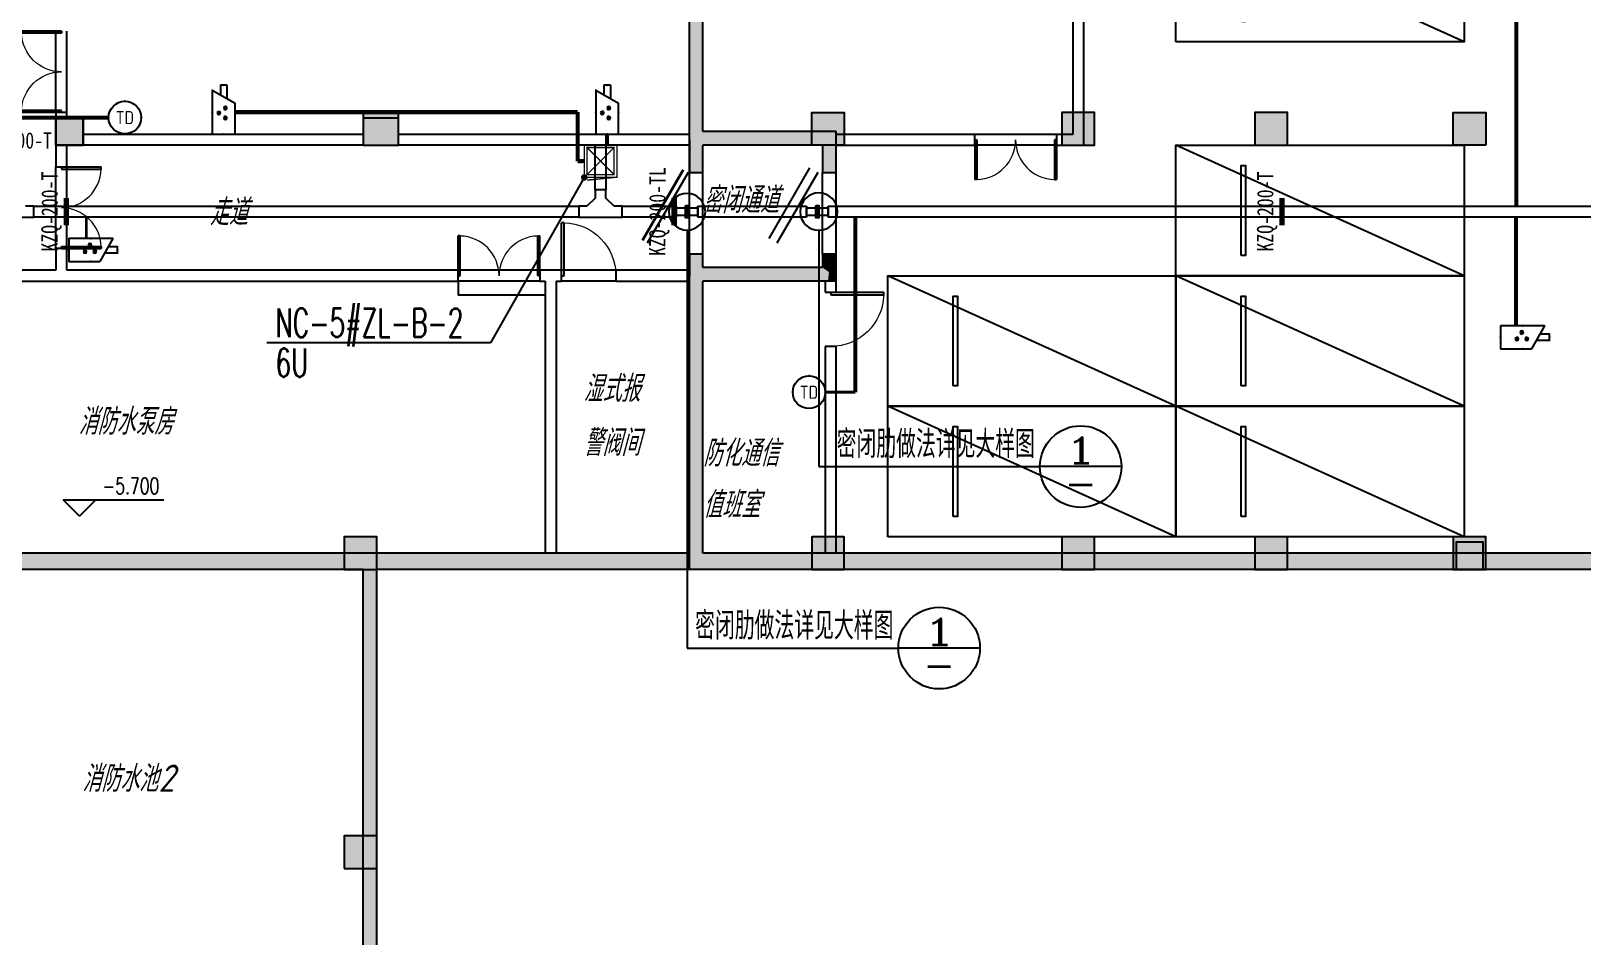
# Model space of a CAD drawing. Extents: x 1398449 to 2142961, y 256969 to 1032940.
# Drawn here: x 1532694 to 1561218, y 958667 to 975307 of the extents above; entities that cross this region are included whole.
import ezdxf
from ezdxf.enums import TextEntityAlignment as Align

# ---------------------------------------------------------------- set-up
doc = ezdxf.new("R2010")
doc.units = 0
doc.header["$LTSCALE"] = 1500
doc.header["$PDSIZE"] = 50
for name, color, linetype in [('1-建筑底图', 8, 'Continuous'), ('A-Pkng-Bdry', 132, 'Continuous'), ('CABLETRAY_PDS', 6, 'Continuous'), ('DIM-箱柜', 3, 'Continuous'), ('EQUIP-安防', 3, 'Continuous'), ('EQUIP-箱柜', 3, 'Continuous'), ('EQUIP-通讯', 3, 'Continuous'), ('PUB_HATCH', 8, 'Continuous'), ('TEL_IDEN', 3, 'Continuous'), ('WIRE-综合布线', 5, 'Continuous'), ('抗震支吊架', 2, 'Continuous')]:
    doc.layers.add(name, color=color, linetype=linetype)
doc.styles.add('_TCH_DIM', font='SIMPLEX', dxfattribs={"bigfont": 'GBCBIG'})
doc.styles.add('_TCH_LABEL', font='COMPLEX', dxfattribs={"bigfont": 'GBCBIG'})
doc.styles.add('_TEL_ATTDEF', font='GBENOR', dxfattribs={"width": 0.8, "height": 3, "bigfont": 'GBCBIG'})
doc.styles.add('_TEL_DIM', font='SIMPLEX', dxfattribs={"width": 0.8, "height": 3.5, "bigfont": 'HZTXT'})
doc.styles.add('kzcad', font='', dxfattribs={"width": 0.8})
doc.styles.get("Standard").update_dxf_attribs({"font": 'gbeitc.shx', "bigfont": 'gbcbig.shx'})
doc.styles.get('kzcad').set_extended_font_data('SimSun')

# ---------------------------------------------------------------- blocks, each defined once
blk = doc.blocks.new('_FZH')
blk.add_lwpolyline([(-0.5, -0.5), (0.5, -0.5), (0.5, 0.5), (-0.5, 0.5)], close=True)
at = {"layer": 'PUB_HATCH'}
blk.add_solid([(-0.5, -0.5), (0.5, -0.5), (-0.5, 0.5), (0.5, 0.5)], dxfattribs=at)
blk = doc.blocks.new('$DorLib2D$00000180')
at = {"color": 0}
for p, q in [((-0.557, 0.242), (0.309, 0.742)), ((-0.5, 0.143), (0.366, 0.643))]:
    blk.add_line(p, q, dxfattribs=at)
blk = doc.blocks.new('$DorLib2D$00000193')
at = {"color": 0}
blk.add_line((-0.5, 0.1), (0.366, 0.6), dxfattribs=at)
at = {"color": 0, "const_width": 0.0333}
blk.add_lwpolyline([(-0.533, 0.158), (0.333, 0.658)], dxfattribs=at)
blk = doc.blocks.new('$DorLib2D$00000002')
for p, q in [((-0.5, 0), (-0.5, 0.4875)), ((-0.475, 0.4875), (-0.5, 0.4875)), ((-0.475, 0), (-0.475, 0.4875)), ((0.475, 0), (0.475, 0.4875)), ((0.475, 0.4875), (0.5, 0.4875)), ((0.5, 0), (0.5, 0.4875)), ((-0.5, 0), (-0.475, 0)), ((0.5, 0), (0.475, 0))]:
    blk.add_line(p, q)
at = {"lineweight": 13}
for centre, start, end in [((-0.4875, 0), 0, 88.53072), ((0.4875, 0), 91.46928, 180)]:
    blk.add_arc(centre, 0.4875, start, end, dxfattribs=at)
blk = doc.blocks.new('$DorLib2D$00000001')
for p, q in [((0.45, 0.975), (0.5, 0.975)), ((0.45, 0), (0.45, 0.975)), ((0.5, 0), (0.5, 0.975)), ((0.5, 0), (0.45, 0))]:
    blk.add_line(p, q)
at = {"lineweight": 13}
blk.add_arc((0.475, 0), 0.975, 91.4693, 180, dxfattribs=at)
blk = doc.blocks.new('*U197')
at = {"layer": 'A-Pkng-Bdry'}
blk.add_line((28605, 362729), (26205, 357429), dxfattribs=at)
for points in [[(28605, 357429), (26205, 357429), (26205, 362729), (28605, 362729)], [(28231, 358629), (26580, 358629), (26580, 358710), (28231, 358710)]]:
    blk.add_lwpolyline(points, close=True, dxfattribs=at)
blk = doc.blocks.new('1-地下一层建筑底图')
at = {"layer": '1-建筑底图'}
for points in [[(29216.7, 7916.7), (29300, 8050), (29300, 14800), (29050, 14800), (29050, 7900)], [(17400, 7800), (17900, 7800), (17900, 8300), (17400, 8300)], [(23050, 8300), (23050, 7800), (23700, 7800), (23700, 8300)], [(31500, 7800), (31750, 8050), (29300, 8050), (29216.7, 7916.7), (29300, 7800)], [(31500, 7800), (31500, 7300), (31750, 7300), (31750, 8050)], [(29050, 7900), (29050, 7300), (29300, 7300), (29300, 7800), (29216.7, 7916.7)], [(29300, 5550), (29300, 5800), (29050, 5800), (29050, 5400), (29216.7, 5416.7)], [(31750, 5550), (31750, 5800), (31500, 5800), (31500, 5550), (31616.7, 5466.7)], [(31616.7, 5466.7), (31500, 5550), (29300, 5550), (29216.7, 5416.7), (29300, 5300), (31600, 5300)], [(31750, 5550), (31616.7, 5466.7), (31600, 5300), (31750, 5300)], [(29175, 200), (29300, 300), (29300, 5300), (29216.7, 5416.7), (29050, 5400), (29050, 300)], [(23183.3, 100), (23200, 300), (15300, 300), (15300, 100), (15400, 0), (23050, 0)], [(26500, 0), (26500, 300), (23200, 300), (23183.3, 100), (23300, 0)], [(29175, 200), (29050, 300), (26500, 300), (26500, 0), (29175, 0)], [(31650, 0), (31650, 300), (29300, 300), (29175, 200), (29175, 0)], [(81266.7, 200), (81100, 300), (31650, 300), (31650, 0), (81200, 0)], [(23050, -9750), (23300, -10000), (23300, 0), (23183.3, 100), (23050, 0)]]:
    blk.add_hatch(color=256, dxfattribs=at).paths.add_polyline_path(points)
h = blk.add_hatch(color=256, dxfattribs=at)
h.dxf.hatch_style = 1
h.paths.add_polyline_path([(23050, 7800), (23700, 7800), (23700, 8400), (23050, 8400)])
h = blk.add_hatch(color=256, dxfattribs=at)
h.dxf.hatch_style = 1
h.paths.add_polyline_path([(31900, 7800), (31300, 7800), (31300, 8400), (31900, 8400)])
h = blk.add_hatch(color=256, dxfattribs=at)
h.dxf.hatch_style = 1
h.paths.add_polyline_path([(35900, 7800), (36500, 7800), (36500, 8400), (35900, 8400)])
h = blk.add_hatch(color=256, dxfattribs=at)
h.dxf.hatch_style = 1
h.paths.add_polyline_path([(39450, 7800), (40050, 7800), (40050, 8400), (39450, 8400)])
h = blk.add_hatch(color=256, dxfattribs=at)
h.dxf.hatch_style = 1
h.paths.add_polyline_path([(43700, 7800), (43100, 7800), (43100, 8400), (43700, 8400)])
h = blk.add_hatch(color=256, dxfattribs=at)
h.dxf.hatch_style = 1
h.paths.add_polyline_path([(22700, 0), (23300, 0), (23300, 600), (22700, 600)])
h = blk.add_hatch(color=256, dxfattribs=at)
h.dxf.hatch_style = 1
h.paths.add_polyline_path([(22700, 0), (23300, 0), (23300, 600), (22700, 600)])
h = blk.add_hatch(color=256, dxfattribs=at)
h.dxf.hatch_style = 1
h.paths.add_polyline_path([(31300, 0), (31900, 0), (31900, 600), (31300, 600)])
h = blk.add_hatch(color=256, dxfattribs=at)
h.dxf.hatch_style = 1
h.paths.add_polyline_path([(35900, 0), (36500, 0), (36500, 600), (35900, 600)])
h = blk.add_hatch(color=256, dxfattribs=at)
h.dxf.hatch_style = 1
h.paths.add_polyline_path([(39450, 0), (40050, 0), (40050, 600), (39450, 600)])
h = blk.add_hatch(color=256, dxfattribs=at)
h.dxf.hatch_style = 1
h.paths.add_polyline_path([(43100, 0), (43700, 0), (43700, 600), (43100, 600)])
h = blk.add_hatch(color=256, dxfattribs=at)
h.dxf.hatch_style = 1
h.paths.add_polyline_path([(22700, -5500), (23300, -5500), (23300, -4900), (22700, -4900)])
for p, q in [((29050, 7900), (29050, 14800)), ((29300, 8050), (29300, 14800)), ((36100, 14800), (36100, 8000)), ((36300, 14800), (36300, 7800)), ((17400, 8400), (17400, 9900)), ((17600, 8400), (17600, 9900)), ((17600, 8400), (17400, 8400)), ((17400, 8400), (17400, 8300)), ((17900, 8300), (17400, 8300)), ((17400, 8300), (17400, 7800)), ((17600, 8300), (17600, 8400)), ((17900, 7800), (17900, 8300)), ((23050, 8300), (23050, 7800)), ((23700, 8300), (23050, 8300)), ((23700, 7800), (23700, 8300)), ((23050, 8000), (17900, 8000)), ((29050, 8000), (23700, 8000)), ((31750, 8050), (29300, 8050)), ((31750, 7300), (31750, 8050)), ((34300, 8000), (31750, 8000)), ((34300, 7800), (34300, 8000)), ((35800, 8000), (34300, 8000)), ((36100, 8000), (35800, 8000)), ((35800, 8000), (35800, 7800)), ((17400, 7800), (17900, 7800)), ((17400, 7800), (17400, 7400)), ((17600, 7400), (17600, 7800)), ((23050, 7800), (17900, 7800)), ((23050, 7800), (23700, 7800)), ((29050, 7800), (23700, 7800)), ((29050, 7900), (29050, 7300)), ((31500, 7800), (29300, 7800)), ((29300, 7300), (29300, 7800)), ((31500, 7800), (31500, 7300)), ((31750, 7800), (34300, 7800)), ((35800, 7800), (34300, 7800)), ((35800, 7800), (36300, 7800)), ((17400, 7400), (17600, 7400)), ((17400, 5900), (17400, 7400)), ((17600, 5900), (17600, 7400)), ((29050, 5800), (29050, 7300)), ((29050, 7300), (29300, 7300)), ((29300, 5800), (29300, 7300)), ((31500, 5800), (31500, 7300)), ((31500, 7300), (31750, 7300)), ((31750, 5800), (31750, 7300)), ((17600, 5900), (17400, 5900)), ((17400, 5900), (17400, 5500)), ((17600, 5500), (17600, 5900)), ((29300, 5800), (29050, 5800)), ((29050, 5800), (29050, 5400)), ((29300, 5550), (29300, 5800)), ((31750, 5800), (31500, 5800)), ((31500, 5800), (31500, 5550)), ((31750, 5550), (31750, 5800)), ((17400, 5500), (9700, 5500)), ((24800, 5500), (17600, 5500)), ((26300, 5500), (24800, 5500)), ((24800, 5300), (24800, 5500)), ((26500, 5500), (26300, 5500)), ((26300, 5500), (26300, 5300)), ((26700, 5500), (26500, 5500)), ((26700, 5300), (26700, 5500)), ((27700, 5500), (26700, 5500)), ((29050, 5500), (27700, 5500)), ((27700, 5500), (27700, 5300)), ((31500, 5550), (29300, 5550)), ((31750, 5550), (31750, 5550)), ((31750, 5300), (31750, 5550)), ((9700, 5300), (17500, 5300)), ((17500, 5300), (24800, 5300)), ((26300, 5300), (24800, 5300)), ((26300, 5300), (26400, 5300)), ((26400, 5300), (26400, 300)), ((26600, 5300), (26700, 5300)), ((26600, 5300), (26600, 300)), ((27700, 5300), (26700, 5300)), ((27700, 5300), (29050, 5300)), ((29050, 300), (29050, 5400)), ((29300, 300), (29300, 5300)), ((31600, 5300), (29300, 5300)), ((31550, 5300), (31550, 5100)), ((31750, 5300), (31600, 5300)), ((31750, 5100), (31750, 5300)), ((31550, 5100), (31750, 5100)), ((31750, 4100), (31550, 4100)), ((31550, 4100), (31550, 300)), ((31750, 300), (31750, 4100)), ((17835.1, 980.7), (17535.1, 1280.7)), ((17535.1, 1280.7), (19387.6, 1280.7)), ((17835.1, 980.7), (18135.1, 1280.7)), ((23200, 300), (15300, 300)), ((26500, 300), (23200, 300)), ((29050, 300), (26500, 300)), ((31650, 300), (29300, 300)), ((81100, 300), (31650, 300)), ((23050, 0), (15400, 0)), ((23050, -9750), (23050, 0)), ((23300, -10000), (23300, 0)), ((26500, 0), (23300, 0)), ((29175, 0), (26500, 0)), ((31650, 0), (29175, 0)), ((81200, 0), (31650, 0))]:
    blk.add_line(p, q, dxfattribs=at)
for points in [[(81310, 0), (29050, 0), (29050, 5600), (29050, 5600), (29050, 18500), (31300, 18500), (31300, 20250), (29050, 20250), (29050, 25750), (37550, 25750), (37550, 22450), (43450, 22450), (43450, 28750), (36400, 28750), (36400, 32000), (38100, 32000), (38100, 32400), (50300, 32400), (50300, 36500), (62500, 36500), (62500, 31100), (67425, 31100), (67425, 36500), (79550, 36500)], [(24800, 5300), (24800, 5050), (26400, 5050)]]:
    blk.add_lwpolyline(points, dxfattribs=at)
for points in [[(17900, 7800), (17400, 7800), (17400, 8300), (17900, 8300)], [(23050, 7800), (23700, 7800), (23700, 8400), (23050, 8400)], [(31900, 7800), (31300, 7800), (31300, 8400), (31900, 8400)], [(35900, 7800), (36500, 7800), (36500, 8400), (35900, 8400)], [(39450, 7800), (40050, 7800), (40050, 8400), (39450, 8400)], [(43700, 7800), (43100, 7800), (43100, 8400), (43700, 8400)], [(22700, 0), (23300, 0), (23300, 600), (22700, 600)], [(22700, 0), (23300, 0), (23300, 600), (22700, 600)], [(31300, 0), (31900, 0), (31900, 600), (31300, 600)], [(35900, 0), (36500, 0), (36500, 600), (35900, 600)], [(39450, 0), (40050, 0), (40050, 600), (39450, 600)], [(43100, 0), (43700, 0), (43700, 600), (43100, 600)], [(22700, -5500), (23300, -5500), (23300, -4900), (22700, -4900)]]:
    blk.add_lwpolyline(points, close=True, dxfattribs=at)
at = {"layer": '1-建筑底图', "rotation": 270}
for p in [(-319429.5, 38305.4), (-319429.5, 34005.2), (-324729.5, 31605.2), (-319429.5, 31605.2), (-324729.5, 29205.2), (-319429.5, 29205.2)]:
    blk.add_blockref('*U197', p, dxfattribs=at)
at = {"layer": '1-建筑底图'}
for name, p, xscale, yscale, zscale, rotation in [('$DorLib2D$00000002', (17500, 9150), -1500, 1500, 200.0000000010477, 89.99999999993454), ('$DorLib2D$00000002', (35050, 7900), 1500, 1500, 200, 179.9999999999449), ('$DorLib2D$00000002', (17500, 6650), -1500, -1500, 200.0000000010477, 89.99999999993197), ('$DorLib2D$00000193', (29175, 6550), -1500, 1500, -1500, 89.99999995952581), ('$DorLib2D$00000180', (31625, 6550), -1500, 1500, -1500, 90.00000000713429), ('$DorLib2D$00000001', (27200, 5400), 1000, -1000, 200.0000000010477, 180.0000000045281), ('$DorLib2D$00000002', (25550, 5400), -1500, -1500, 200.0000000010477, 180.0000000045238), ('$DorLib2D$00000001', (31650, 4600), 1000, -1000, 200, 90.00000000713074)]:
    blk.add_blockref(name, p, dxfattribs=dict(at, xscale=xscale, yscale=yscale, zscale=zscale, rotation=rotation))
at = {"layer": '1-建筑底图', "xscale": 500, "yscale": 500, "zscale": 500}
blk.add_blockref('_FZH', (43400, 250), dxfattribs=at)
at = {"layer": '1-建筑底图'}
for s, height, p in [('走道', 482.27, (20229.3, 6328.3)), ('密闭通道', 482.27, (29300, 6550)), ('湿式报', 482.27, (27099, 3082.7)), ('消防水泵房', 482.27, (17813.2, 2477.6)), ('警阀间', 482.27, (27099, 2088.8)), ('防化通信', 482.27, (29300, 1895.1)), ('值班室', 482.27, (29300, 949.2)), ('消防水池', 482.27, (17881.2, -4088.9)), ('2', 500, (19285.5, -4088.9))]:
    blk.add_text(s, height=height, dxfattribs=at).set_placement(p)
at = {"layer": '1-建筑底图', "color": 7, "style": '_TCH_DIM', "width": 0.705882}
blk.add_text('-5.700', height=297.5, dxfattribs=at).set_placement((18257.6, 1385.7))
blk = doc.blocks.new('密闭肋')
at = {"layer": 'CABLETRAY_PDS'}
h = blk.add_hatch(color=3, dxfattribs=at)
h.dxf.hatch_style = 1
h.paths.add_polyline_path([(-55, 114), (0, 114), (0, -114), (-55, -114)])
at = {"layer": 'CABLETRAY_PDS', "color": 3}
for points in [[(-226, 73), (171, 73), (171, -73), (-226, -73)], [(-55, 114), (0, 114), (0, -114), (-55, -114)]]:
    blk.add_lwpolyline(points, close=True, dxfattribs=at)
blk = doc.blocks.new('$equip_U$00000076(CLOUBAN)')
blk.add_circle((0, 0.5), 0.5)
for p in [(0, 0.999), (-0.5, 0.5), (0.5, 0.5)]:
    blk.add_point(p)
at = {"color": 7, "style": '_TEL_DIM'}
blk.add_attdef('$TEXT$', text='', height=0.4, dxfattribs=at).set_placement((0, 0.5), align=Align.MIDDLE_CENTER)
at = {"color": 7, "style": '_TEL_DIM', "flags": 1}
for tag in ['A', 'REMARK']:
    blk.add_attdef(tag, text='', height=0.00002, dxfattribs=at).set_placement((0, 0), align=Align.MIDDLE_CENTER)
blk = doc.blocks.new('$equip$00002965')
for p, q in [((-0.75, -0.1), (-0.75, 0.1)), ((-0.75, 0.1), (-0.457, 0.1)), ((-0.6, 0.35), (0.75, 0.35)), ((-0.6, 0.35), (-0.2, -0.35)), ((0.75, 0.35), (0.75, -0.35)), ((-0.75, -0.1), (-0.343, -0.1)), ((0.75, -0.35), (-0.2, -0.35))]:
    blk.add_line(p, q)
at = {"const_width": 0.04}
blk.add_lwpolyline([(-0.75, 0.1), (-0.75, -0.1), (-0.343, -0.1), (-0.2, -0.35), (0.75, -0.35), (0.75, 0.35), (-0.6, 0.35), (-0.457, 0.1), (-0.75, 0.1), (-0.75, -0.1)], dxfattribs=at)
for centre in [(0.1, 0.15), (-0.05, -0.05), (0.25, -0.05)]:
    blk.add_circle(centre, 0.05)
for p in [(-0.75, 0), (0.075, 0.35), (0.075, -0.35), (0.75, 0)]:
    blk.add_point(p)
for points in [[(0.057, 0.175), (0.143, 0.175), (0.05, 0.15), (0.15, 0.15)], [(0.057, 0.125), (0.143, 0.125), (0.05, 0.15), (0.15, 0.15)], [(0.075, 0.193), (0.125, 0.193), (0.057, 0.175), (0.143, 0.175)], [(0.075, 0.107), (0.125, 0.107), (0.057, 0.125), (0.143, 0.125)], [(0.1, 0.2), (0.1, 0.2), (0.075, 0.193), (0.125, 0.193)], [(0.1, 0.1), (0.1, 0.1), (0.075, 0.107), (0.125, 0.107)], [(-0.093, -0.025), (-0.007, -0.025), (-0.1, -0.05), (0, -0.05)], [(-0.093, -0.075), (-0.007, -0.075), (-0.1, -0.05), (0, -0.05)], [(-0.075, -0.007), (-0.025, -0.007), (-0.093, -0.025), (-0.007, -0.025)], [(-0.075, -0.093), (-0.025, -0.093), (-0.093, -0.075), (-0.007, -0.075)], [(-0.05, 0), (-0.05, 0), (-0.075, -0.007), (-0.025, -0.007)], [(-0.05, -0.1), (-0.05, -0.1), (-0.075, -0.093), (-0.025, -0.093)], [(0.207, -0.025), (0.293, -0.025), (0.2, -0.05), (0.3, -0.05)], [(0.207, -0.075), (0.293, -0.075), (0.2, -0.05), (0.3, -0.05)], [(0.225, -0.007), (0.275, -0.007), (0.207, -0.025), (0.293, -0.025)], [(0.225, -0.093), (0.275, -0.093), (0.207, -0.075), (0.293, -0.075)], [(0.25, 0), (0.25, 0), (0.225, -0.007), (0.275, -0.007)], [(0.25, -0.1), (0.25, -0.1), (0.225, -0.093), (0.275, -0.093)]]:
    blk.add_solid(points)
at = {"color": 7, "style": '_TEL_DIM', "flags": 1}
for tag in ['A', 'REMARK']:
    blk.add_attdef(tag, text='', height=0.00002, dxfattribs=at).set_placement((0, 0), align=Align.MIDDLE_CENTER)
blk = doc.blocks.new('$equip_U$00000075(win7-PC-hzk)')
at = {"const_width": 0.05}
for points in [[(-0.6, 1.2), (0.6, 1.2), (0.6, 0), (-0.6, 0)], [(-0.5, 1.1), (0.5, 1.1), (0.5, 0.1), (-0.5, 0.1)]]:
    blk.add_lwpolyline(points, close=True, dxfattribs=at)
for points in [[(-0.5, 1.2), (0.495, 1.3)], [(-0.5, 1.1), (0.5, 0.1)], [(-0.5, 0.1), (0.5, 1.1)]]:
    blk.add_lwpolyline(points, dxfattribs=at)
at = {"color": 7, "style": '_TEL_DIM', "flags": 1}
for tag in ['A', 'REMARK']:
    blk.add_attdef(tag, text='', height=0.00002, dxfattribs=at).set_placement((0, 0), align=Align.MIDDLE_CENTER)

msp = doc.modelspace()

# ---------------------------------------------------------------- linework, layer by layer
at = {"layer": 'CABLETRAY_PDS'}
for p, q in [((1543068.1, 972385.9), (1543068.1, 973215.1)), ((1543068.1, 973215.1), (1543268.1, 973215.1)), ((1543268.1, 973215.1), (1543268.1, 972385.9)), ((1543068.1, 972235.9), (1542918.1, 972085.9)), ((1543268.1, 972385.9), (1543068.1, 972385.9)), ((1543268.1, 972385.9), (1543068.1, 972385.9)), ((1543068.1, 972385.9), (1543068.1, 972235.9)), ((1543268.1, 972235.9), (1543268.1, 972385.9)), ((1543418.1, 972085.9), (1543268.1, 972235.9)), ((1532243.5, 971885.9), (1532743.5, 971885.9)), ((1532743.5, 972085.9), (1532593.5, 972085.9)), ((1532743.5, 971885.9), (1532743.5, 972085.9)), ((1532743.5, 971885.9), (1532743.5, 972085.9)), ((1532743.5, 972085.9), (1542768.1, 972085.9)), ((1542768.1, 971885.9), (1532743.5, 971885.9)), ((1542768.1, 972085.9), (1542768.1, 971885.9)), ((1542918.1, 972085.9), (1542768.1, 972085.9)), ((1542768.1, 972085.9), (1542768.1, 971885.9)), ((1542768.1, 971885.9), (1543568.1, 971885.9)), ((1543568.1, 972085.9), (1543418.1, 972085.9)), ((1543568.1, 971885.9), (1543568.1, 972085.9)), ((1543568.1, 972085.9), (1544557.3, 972085.9)), ((1543568.1, 971885.9), (1543568.1, 972085.9)), ((1544557.3, 971885.9), (1543568.1, 971885.9)), ((1544557.3, 972085.9), (1544557.3, 971885.9)), ((1544954.4, 971885.9), (1544954.4, 972085.9)), ((1544954.4, 972085.9), (1546957.3, 972085.9)), ((1546957.3, 971885.9), (1544954.4, 971885.9)), ((1546957.3, 972085.9), (1546957.3, 971885.9)), ((1547354.4, 971885.9), (1547354.4, 972085.9)), ((1547354.4, 972085.9), (1596790.9, 972085.9)), ((1596790.9, 971885.9), (1547354.4, 971885.9))]:
    msp.add_line(p, q, dxfattribs=at)
at = {"layer": 'DIM-箱柜'}
for p, q in [((1542868.1, 972615.1), (1541145.4, 969575.5)), ((1541145.4, 969575.5), (1537032.3, 969575.5))]:
    msp.add_line(p, q, dxfattribs=at)
at = {"layer": 'DIM-箱柜', "const_width": 60}
msp.add_lwpolyline([(1542882.9, 972641.2, 1), (1542853.3, 972589, 1)], format="xyb", close=True, dxfattribs=at)
at = {"layer": 'TEL_IDEN'}
for p, q in [((1544758.5, 971646.4), (1544758.5, 963960.4)), ((1547183.4, 971642.2), (1547183.4, 967297.5)), ((1547183.4, 967297.5), (1551247.7, 967297.5)), ((1552747.7, 967297.5), (1551247.7, 967297.5)), ((1544758.5, 963960.4), (1548645.4, 963960.4)), ((1550145.4, 963960.4), (1548645.4, 963960.4))]:
    msp.add_line(p, q, dxfattribs=at)
for points in [[(1545095.1, 971982.9, 1), (1544422, 971982.9, 1)], [(1547527.1, 971985.9, 1), (1546839.6, 971985.9, 1)]]:
    msp.add_lwpolyline(points, format="xyb", close=True, dxfattribs=at)
for centre in [(1551997.7, 967297.5), (1549395.4, 963960.4)]:
    msp.add_circle(centre, 750, dxfattribs=at)
at = {"layer": 'WIRE-综合布线', "linetype": 'Continuous'}
for points, const_width in [([(1560010.1, 973072.2), (1560010.1, 988099.1)], 75), ([(1542747, 973815.4), (1536447.5, 973815.4)], 75), ([(1542747, 972913.6), (1542747, 973815.4)], 75), ([(1532443.5, 973714.8), (1534120.2, 973714.8)], 75), ([(1543288.3, 973215.1), (1543288.3, 973410.4)], 75), ([(1560010.1, 972085.9), (1560010.1, 973072.2)], 75), ([(1542868.1, 972915.1), (1542747, 972913.6)], 75), ([(1533710.6, 971491.8), (1533710.6, 971885.9)], 52.5), ([(1547851.5, 971885.9), (1547851.5, 971252.4)], 75), ([(1560006.2, 971885.9), (1560006.2, 969885.2)], 75), ([(1547851.5, 971252.4), (1547851.5, 968665.3)], 75), ([(1547301.4, 968665.3), (1547851.5, 968665.3)], 52.5)]:
    msp.add_lwpolyline(points, dxfattribs=dict(at, const_width=const_width))
at = {"layer": '抗震支吊架', "color": 2, "const_width": 100}
for points in [[(1533343.5, 971735.9), (1533343.5, 972235.9)], [(1544522.4, 971735.9), (1544522.4, 972235.9)], [(1555701.4, 971735.9), (1555701.4, 972235.9)]]:
    msp.add_lwpolyline(points, dxfattribs=at)

# ---------------------------------------------------------------- block references
at = {"layer": '1-建筑底图'}
msp.add_blockref('1-地下一层建筑底图', (1515751.4, 965406.9), dxfattribs=at)
at = {"layer": 'CABLETRAY_PDS'}
for p in [(1544783.4, 971985.9), (1547183.4, 971985.9)]:
    msp.add_blockref('密闭肋', p, dxfattribs=at)
at = {"layer": 'EQUIP-安防', "xscale": -600, "yscale": 600, "zscale": 600, "rotation": 90}
for p in [(1536237.5, 973860.4), (1543288.3, 973860.4)]:
    msp.add_blockref('$equip$00002965', p, dxfattribs=at)
at = {"layer": 'EQUIP-安防', "xscale": -600, "yscale": 600, "zscale": 600}
for p in [(1533836.6, 971281.8), (1560171.2, 969675.2)]:
    msp.add_blockref('$equip$00002965', p, dxfattribs=at)
at = {"layer": 'EQUIP-箱柜', "xscale": 500, "yscale": 500, "zscale": 500, "rotation": 180}
msp.add_blockref('$equip_U$00000075(win7-PC-hzk)', (1543168.1, 973215.1), dxfattribs=at)
at = {"layer": 'EQUIP-通讯'}
ref = msp.add_blockref('$equip_U$00000076(CLOUBAN)', (1534419.9, 973415.1), dxfattribs=dict(at, xscale=600, yscale=600, zscale=600))
ref.add_attrib('$TEXT$', 'TD', dxfattribs={"layer": '0', "color": 7, "height": 240, "style": '_TEL_ATTDEF'}).set_placement((1534419.9, 973714.8), align=Align.MIDDLE_CENTER)
ref = msp.add_blockref('$equip_U$00000076(CLOUBAN)', (1547001.7, 968365.6), dxfattribs=dict(at, xscale=600, yscale=600, zscale=600))
ref.add_attrib('$TEXT$', 'TD', dxfattribs={"layer": '0', "color": 7, "height": 240, "style": '_TEL_ATTDEF'}).set_placement((1547001.7, 968665.3), align=Align.MIDDLE_CENTER)

# ---------------------------------------------------------------- texts
at = {"layer": 'DIM-箱柜', "color": 7, "style": '_TEL_DIM', "width": 0.64}
for s, p in [('NC-5#ZL-B-2', (1537189.8, 969680.5)), ('6U', (1537189.8, 968945.5))]:
    msp.add_text(s, height=525, dxfattribs=at).set_placement(p)
at = {"layer": 'TEL_IDEN', "color": 7, "style": '_TCH_DIM'}
for p in [(1547510.1, 967455), (1544907.9, 964117.9)]:
    msp.add_text('密闭肋做法详见大样图', height=506.38, dxfattribs=at).set_placement(p)
at = {"layer": 'TEL_IDEN', "color": 7, "style": '_TCH_LABEL'}
for s, width, p, p2 in [('1', 2.916667, (1551695.8, 967357.9), (1552299.6, 967357.9)), ('-', 1.458333, (1551695.8, 966754.1), (1552299.6, 966754.1)), ('1', 2.916667, (1549093.6, 964020.8), (1549697.3, 964020.8)), ('-', 1.458333, (1549093.6, 963417), (1549697.3, 963417))]:
    msp.add_text(s, height=483, dxfattribs=dict(at, width=width)).set_placement(p, p2, align=Align.FIT)
at = {"layer": '抗震支吊架', "color": 2, "style": 'kzcad', "width": 0.8}
for s, rotation, p in [('KZQ-200-T', 359.88539, (1532343.5, 973145.9)), ('KZQ-200-T', 89.88539, (1533183.5, 971985.9)), ('KZQ-200-TL', 89.88539, (1544362.4, 971985.9)), ('KZQ-200-T', 89.88539, (1555541.4, 971985.9))]:
    msp.add_text(s, height=300, rotation=rotation, dxfattribs=at).set_placement(p, align=Align.CENTER)

doc.saveas('drawing.dxf')
